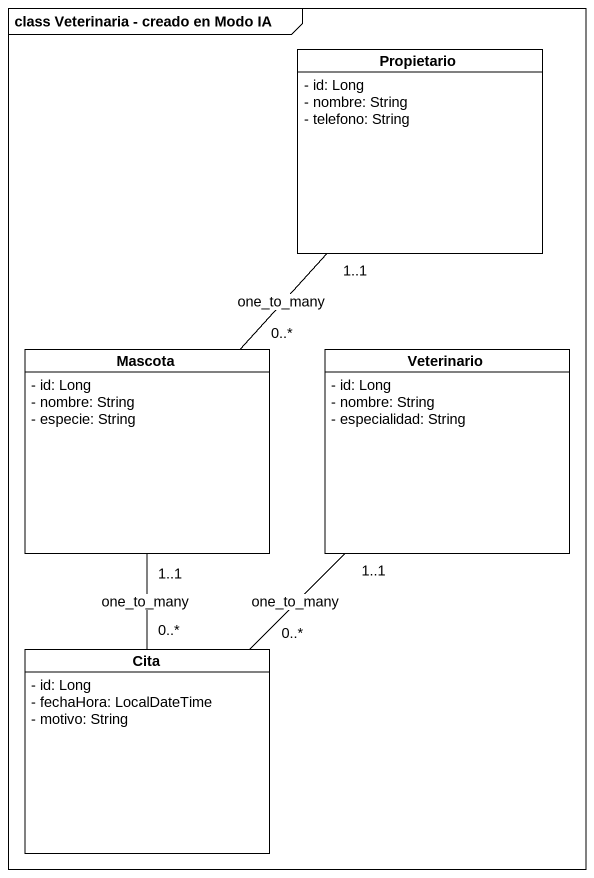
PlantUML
@startuml
mainframe class Veterinaria - creado en Modo IA
hide circle
hide empty members
skinparam classAttributeIconSize 0
class Propietario {
  - id: Long
  - nombre: String
  - telefono: String
}
class Mascota {
  - id: Long
  - nombre: String
  - especie: String
}
class Veterinario {
  - id: Long
  - nombre: String
  - especialidad: String
}
class Cita {
  - id: Long
  - fechaHora: LocalDateTime
  - motivo: String
}
Mascota "0..*" -up- "1..1" Propietario : one_to_many
Cita "0..*" -up- "1..1" Mascota : one_to_many
Cita "0..*" -up- "1..1" Veterinario : one_to_many
@enduml
